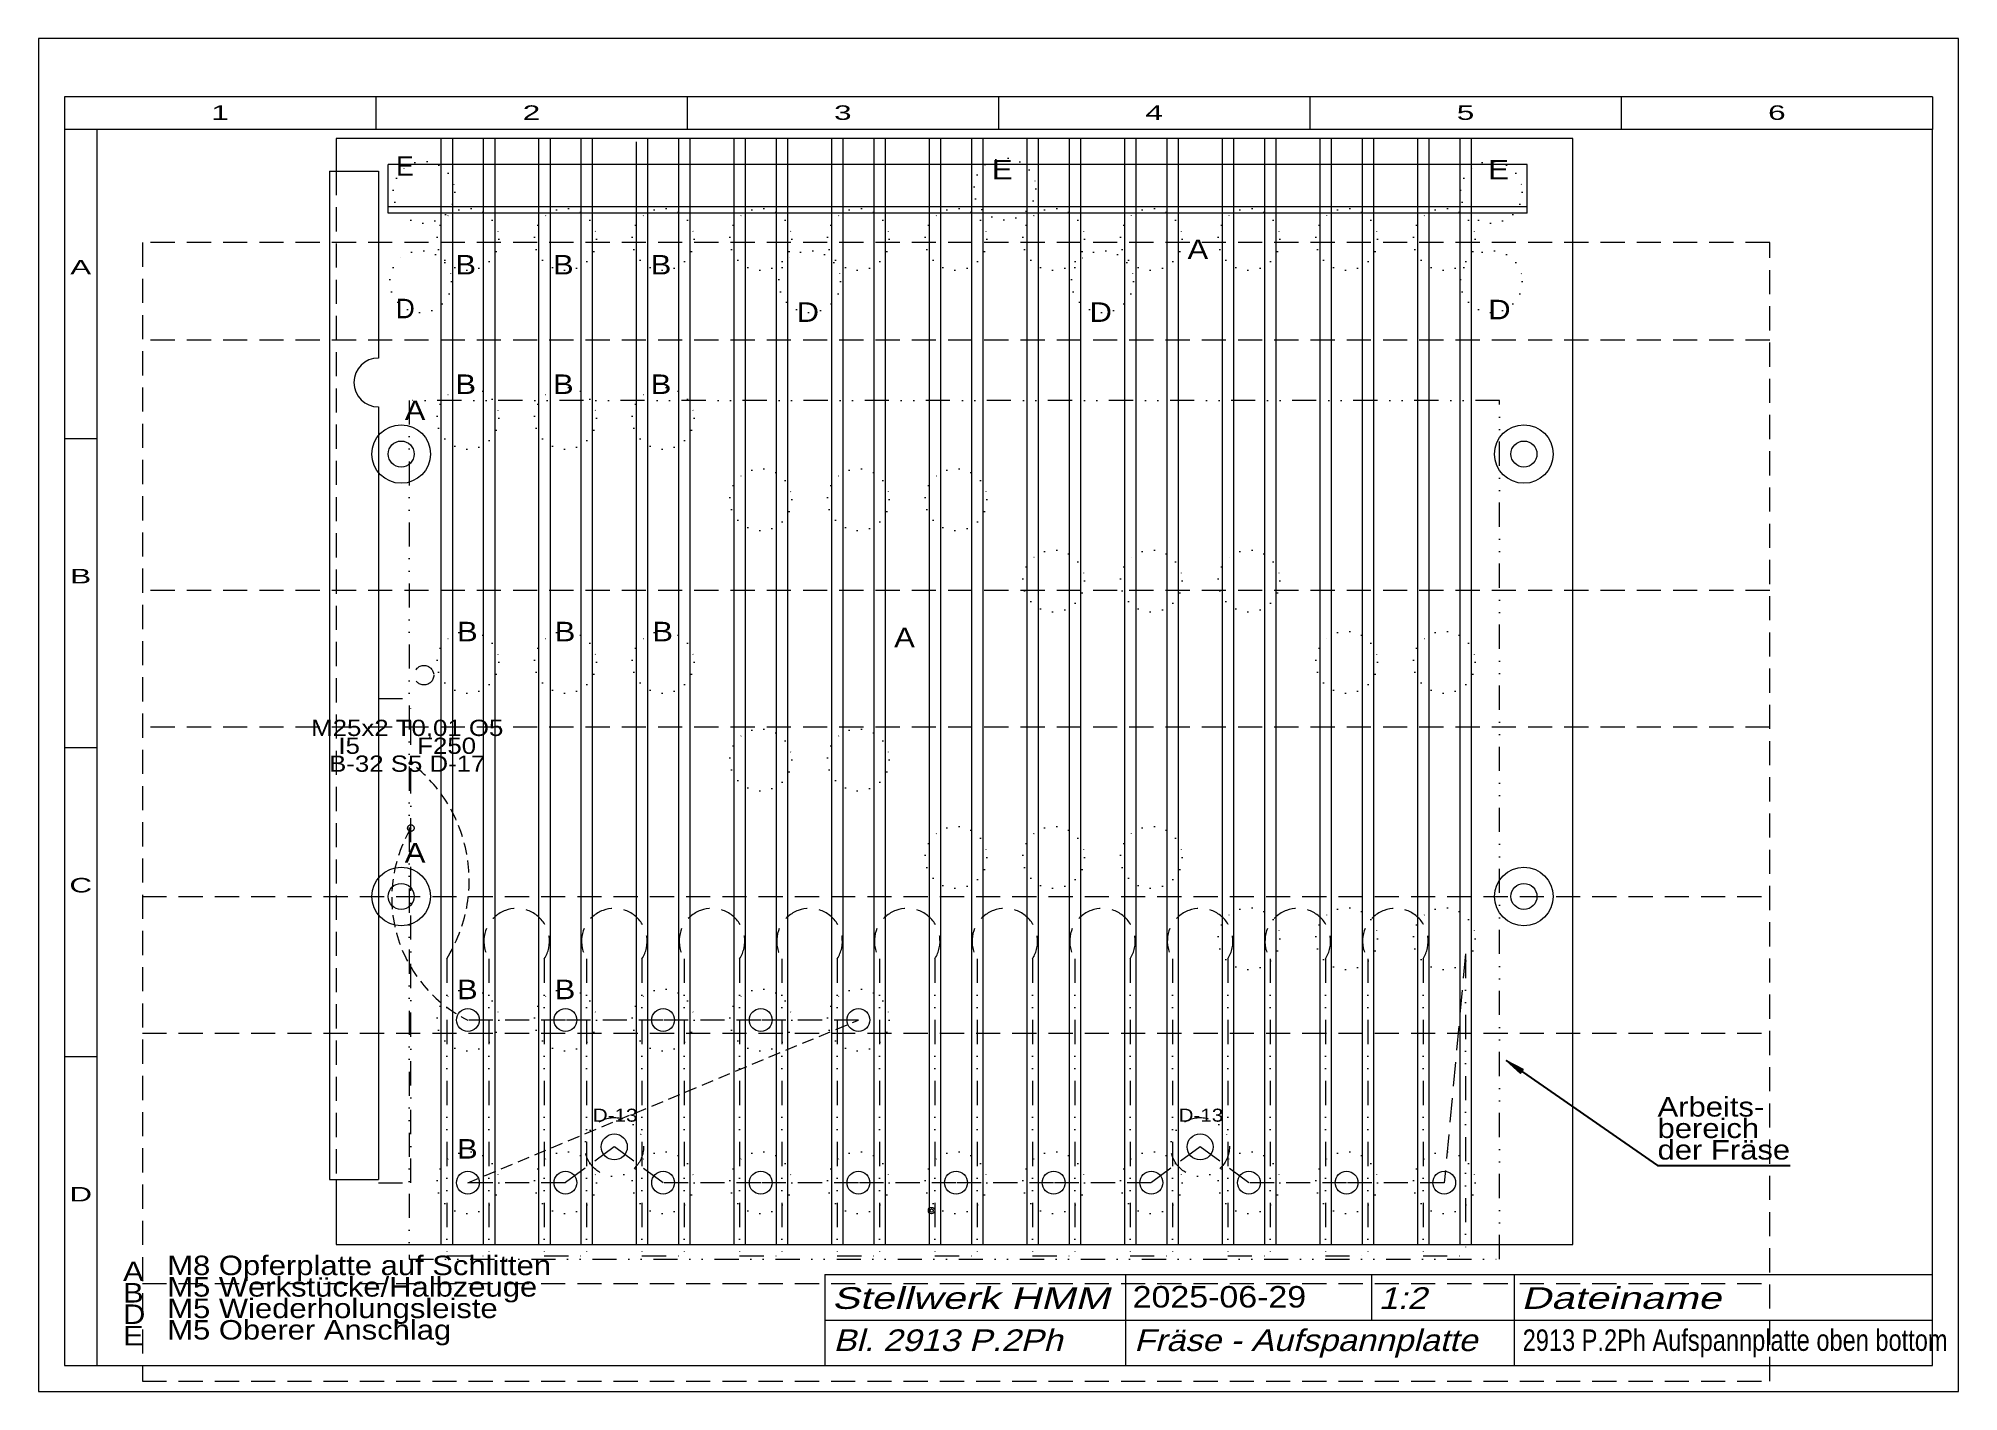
# Model space of a CAD drawing. Extents: x 2 to 592, y 2 to 418.
import ezdxf
from ezdxf.enums import TextEntityAlignment as Align

# ---------------------------------------------------------------- set-up
doc = ezdxf.new("R2010")
doc.units = 0
doc.header["$LTSCALE"] = 14.85
for name, pattern in [('DASHDOT', [1, 0.5, -0.25, 0, -0.25]), ('DASHED', [0.75, 0.5, -0.25]), ('DIVIDE', [1.25, 0.5, -0.25, 0, -0.25, 0, -0.25]), ('DOT', [0.25, 0, -0.25]), ('HIDDEN', [0.375, 0.25, -0.125]), ('PHANTOM', [2.5, 1.25, -0.25, 0.25, -0.25, 0.25, -0.25])]:
    doc.linetypes.add(name, pattern=pattern)
for name, color, linetype, lineweight in [('2913_0 Y-SCHLITTEN', 30, 'CONTINUOUS', 0), ('2913_1 AUFSPANNPLATTE', 7, 'CONTINUOUS', 18), ('2913_2P', 14, 'CONTINUOUS', 0), ('2913_2P~A', 5, 'CONTINUOUS', 0), ('2913__ FRÄSE - AUFSPANNPLATTE', 7, 'CONTINUOUS', 18), ('BESCHRIFTUNG', 7, 'CONTINUOUS', 25), ('STANDARD', 7, 'CONTINUOUS', 0)]:
    doc.layers.add(name, color=color, linetype=linetype, lineweight=lineweight)
doc.styles.add('Arial', font='arial.ttf')

# ---------------------------------------------------------------- blocks, each defined once
blk = doc.blocks.new('_A473170032', base_point=(452.98, 71.52))
at = {"layer": '2913_2P', "linetype": 'CONTINUOUS'}
blk.add_hatch(color=172, dxfattribs=at).paths.add_polyline_path([(458.31, 101.07), (452.98, 103.82), (457.42, 99.78)])
at = {"layer": '2913_2P', "color": 7, "linetype": 'CONTINUOUS', "lineweight": 25}
for p, q in [((452.98, 103.82), (499.51, 71.52)), ((499.51, 71.52), (540.23, 71.52))]:
    blk.add_line(p, q, dxfattribs=at)
at = {"layer": '2913_2P', "color": 172, "linetype": 'CONTINUOUS', "lineweight": 0}
for p, q in [((458.31, 101.07), (452.98, 103.82)), ((452.98, 103.82), (457.42, 99.78)), ((457.42, 99.78), (458.31, 101.07))]:
    blk.add_line(p, q, dxfattribs=at)

msp = doc.modelspace()

# ---------------------------------------------------------------- linework, layer by layer
at = {"layer": '2913_0 Y-SCHLITTEN', "linetype": 'DASHED'}
for p, q in [((533.95, 355.23), (33.95, 355.23)), ((33.95, 355.23), (33.95, 5.23)), ((533.95, 5.23), (533.95, 355.23)), ((533.95, 325.23), (33.95, 325.23)), ((533.95, 248.23), (33.95, 248.23)), ((533.95, 206.23), (33.95, 206.23)), ((33.95, 154.23), (533.95, 154.23)), ((33.95, 112.23), (533.95, 112.23)), ((33.95, 35.23), (533.95, 35.23)), ((33.95, 5.23), (533.95, 5.23))]:
    msp.add_line(p, q, dxfattribs=at)
at = {"layer": '2913_0 Y-SCHLITTEN', "color": 30, "linetype": 'DIVIDE', "lineweight": 20}
for p, q in [((450.94, 306.73), (115.94, 306.73)), ((115.94, 306.73), (115.94, 42.73)), ((450.94, 42.73), (450.94, 306.73)), ((115.94, 42.73), (450.94, 42.73))]:
    msp.add_line(p, q, dxfattribs=at)
at = {"layer": '2913_1 AUFSPANNPLATTE'}
for p, q in [((473.45, 387.23), (93.45, 387.23)), ((93.45, 387.23), (93.45, 377.23)), ((125.7, 387.23), (125.7, 47.23)), ((129.2, 387.23), (129.2, 47.23)), ((138.7, 387.23), (138.7, 47.23)), ((142.2, 387.23), (142.2, 47.23)), ((155.7, 387.23), (155.7, 47.23)), ((159.2, 387.23), (159.2, 47.23)), ((168.7, 387.23), (168.7, 47.23)), ((172.2, 387.23), (172.2, 47.23)), ((185.7, 386.23), (185.7, 47.23)), ((189.2, 387.23), (189.2, 47.23)), ((198.7, 387.23), (198.7, 47.23)), ((202.2, 387.23), (202.2, 47.23)), ((215.7, 387.23), (215.7, 47.23)), ((219.2, 387.23), (219.2, 47.23)), ((228.7, 387.23), (228.7, 47.23)), ((232.2, 387.23), (232.2, 47.23)), ((245.7, 387.23), (245.7, 47.23)), ((249.2, 387.23), (249.2, 47.23)), ((258.7, 387.23), (258.7, 47.23)), ((262.2, 387.23), (262.2, 47.23)), ((275.7, 387.23), (275.7, 47.23)), ((279.2, 387.23), (279.2, 47.23)), ((288.7, 387.23), (288.7, 47.23)), ((292.2, 387.23), (292.2, 47.23)), ((305.7, 387.23), (305.7, 47.23)), ((309.2, 387.23), (309.2, 47.23)), ((318.7, 387.23), (318.7, 47.23)), ((322.2, 387.23), (322.2, 47.23)), ((335.7, 387.23), (335.7, 47.23)), ((339.2, 387.23), (339.2, 47.23)), ((348.7, 387.23), (348.7, 47.23)), ((352.2, 387.23), (352.2, 47.23)), ((365.7, 387.23), (365.7, 47.23)), ((369.2, 387.23), (369.2, 47.23)), ((378.7, 387.23), (378.7, 47.23)), ((382.2, 387.23), (382.2, 47.23)), ((395.7, 387.23), (395.7, 47.23)), ((399.2, 387.23), (399.2, 47.23)), ((408.7, 387.23), (408.7, 47.23)), ((412.2, 387.23), (412.2, 47.23)), ((425.7, 387.23), (425.7, 47.23)), ((429.2, 387.23), (429.2, 47.23)), ((438.7, 387.23), (438.7, 47.23)), ((442.2, 387.23), (442.2, 47.23)), ((473.45, 47.23), (473.45, 387.23)), ((459.45, 379.23), (109.45, 379.23)), ((109.45, 364.23), (109.45, 379.23)), ((459.45, 364.23), (459.45, 379.23)), ((91.45, 377.23), (91.45, 67.23)), ((91.45, 377.23), (106.45, 377.23)), ((106.45, 377.23), (106.45, 319.73)), ((459.45, 366.23), (109.45, 366.23)), ((459.45, 364.23), (109.45, 364.23)), ((106.45, 304.73), (106.45, 67.23)), ((91.45, 67.23), (106.45, 67.23)), ((93.45, 67.23), (93.45, 47.23)), ((93.45, 47.23), (473.45, 47.23))]:
    msp.add_line(p, q, dxfattribs=at)
at = {"layer": '2913_1 AUFSPANNPLATTE', "linetype": 'DASHED'}
msp.add_line((93.45, 377.23), (93.45, 67.23), dxfattribs=at)
at = {"layer": '2913_1 AUFSPANNPLATTE', "linetype": 'DASHDOT'}
for p, q in [((106.45, 215.08), (116.45, 215.08)), ((116.45, 66.23), (116.45, 215.08)), ((106.45, 66.23), (116.45, 66.23))]:
    msp.add_line(p, q, dxfattribs=at)
at = {"layer": '2913_1 AUFSPANNPLATTE', "linetype": 'DOT'}
for centre in [(120.45, 370.73), (298.95, 371.73), (448.45, 370.73), (133.95, 356.23), (163.95, 356.23), (193.95, 356.23), (223.95, 356.23), (253.95, 356.23), (283.95, 356.23), (313.95, 356.23), (343.95, 356.23), (373.95, 356.23), (403.95, 356.23), (433.95, 356.23), (119.45, 343.23), (238.95, 343.23), (328.95, 343.23), (448.45, 343.23), (133.95, 301.23), (163.95, 301.23), (193.95, 301.23), (223.95, 276.23), (253.95, 276.23), (283.95, 276.23), (313.95, 251.23), (343.95, 251.23), (373.95, 251.23), (133.95, 226.23), (163.95, 226.23), (193.95, 226.23), (403.95, 226.23), (433.95, 226.23), (223.95, 196.23), (253.95, 196.23), (283.95, 166.23), (313.95, 166.23), (343.95, 166.23), (373.95, 141.23), (403.95, 141.23), (433.95, 141.23), (133.95, 116.23), (163.95, 116.23), (193.95, 116.23), (223.95, 116.23), (253.95, 116.23), (133.95, 66.23), (163.95, 66.23), (193.95, 66.23), (223.95, 66.23), (253.95, 66.23), (283.95, 66.23), (313.95, 66.23), (343.95, 66.23), (373.95, 66.23), (403.95, 66.23), (433.95, 66.23)]:
    msp.add_circle(centre, 9.5, dxfattribs=at)
at = {"layer": '2913_1 AUFSPANNPLATTE'}
for centre, radius in [((113.47, 290.23), 9), ((458.45, 290.23), 9), ((113.47, 290.23), 4), ((458.45, 290.23), 4), ((113.47, 154.23), 9), ((458.45, 154.23), 9), ((113.47, 154.23), 4), ((458.45, 154.23), 4)]:
    msp.add_circle(centre, radius, dxfattribs=at)
at = {"layer": '2913_1 AUFSPANNPLATTE', "linetype": 'DASHED'}
msp.add_circle((120.47, 222.23), 3, dxfattribs=at)
at = {"layer": '2913_1 AUFSPANNPLATTE'}
msp.add_arc((106.45, 312.23), 7.5, 90, 270, dxfattribs=at)
at = {"layer": '2913_2P', "linetype": 'DASHED'}
for p, q in [((440.45, 136.54), (433.95, 66.23)), ((163.95, 116.23), (133.95, 116.23)), ((193.95, 116.23), (163.95, 116.23)), ((223.95, 116.23), (193.95, 116.23)), ((253.95, 116.23), (223.95, 116.23)), ((178.95, 77.23), (163.95, 66.23)), ((193.95, 66.23), (178.95, 77.23)), ((358.95, 77.23), (343.95, 66.23)), ((373.95, 66.23), (358.95, 77.23)), ((163.95, 66.23), (133.95, 66.23)), ((223.95, 66.23), (193.95, 66.23)), ((253.95, 66.23), (223.95, 66.23)), ((283.95, 66.23), (253.95, 66.23)), ((313.95, 66.23), (283.95, 66.23)), ((343.95, 66.23), (313.95, 66.23)), ((403.95, 66.23), (373.95, 66.23)), ((433.95, 66.23), (403.95, 66.23))]:
    msp.add_line(p, q, dxfattribs=at)
at = {"layer": '2913_2P', "linetype": 'DIVIDE'}
for p, q in [((440.45, 136.54), (440.45, 43.73)), ((127.45, 135.04), (127.45, 43.73)), ((140.45, 135.04), (140.45, 43.73)), ((157.45, 135.04), (157.45, 43.73)), ((170.45, 135.04), (170.45, 43.73)), ((187.45, 135.04), (187.45, 43.73)), ((200.45, 135.04), (200.45, 43.73)), ((217.45, 135.04), (217.45, 43.73)), ((230.45, 135.04), (230.45, 43.73)), ((247.45, 135.04), (247.45, 43.73)), ((260.45, 135.04), (260.45, 43.73)), ((277.45, 135.04), (277.45, 43.73)), ((290.45, 135.04), (290.45, 43.73)), ((307.45, 135.04), (307.45, 43.73)), ((320.45, 135.04), (320.45, 43.73)), ((337.45, 135.04), (337.45, 43.73)), ((350.45, 135.04), (350.45, 43.73)), ((367.45, 135.04), (367.45, 43.73)), ((380.45, 135.04), (380.45, 43.73)), ((397.45, 135.04), (397.45, 43.73)), ((410.45, 135.04), (410.45, 43.73)), ((427.45, 135.04), (427.45, 43.73)), ((127.45, 43.73), (140.45, 43.73)), ((157.45, 43.73), (170.45, 43.73)), ((187.45, 43.73), (200.45, 43.73)), ((217.45, 43.73), (230.45, 43.73)), ((247.45, 43.73), (260.45, 43.73)), ((277.45, 43.73), (290.45, 43.73)), ((307.45, 43.73), (320.45, 43.73)), ((337.45, 43.73), (350.45, 43.73)), ((367.45, 43.73), (380.45, 43.73)), ((397.45, 43.73), (410.45, 43.73)), ((427.45, 43.73), (440.45, 43.73))]:
    msp.add_line(p, q, dxfattribs=at)
at = {"layer": '2913_2P', "linetype": 'HIDDEN'}
msp.add_line((133.95, 66.23), (253.95, 116.23), dxfattribs=at)
at = {"layer": '2913_2P', "linetype": 'PHANTOM'}
for centre, radius in [((116.45, 195.23), 0.5), ((116.45, 175.23), 1)]:
    msp.add_circle(centre, radius, dxfattribs=at)
at = {"layer": '2913_2P'}
for centre, radius in [((133.95, 116.23), 3.5), ((163.95, 116.23), 3.5), ((193.95, 116.23), 3.5), ((223.95, 116.23), 3.5), ((253.95, 116.23), 3.5), ((178.95, 77.23), 4), ((358.95, 77.23), 4), ((133.95, 66.23), 3.5), ((163.95, 66.23), 3.5), ((193.95, 66.23), 3.5), ((223.95, 66.23), 3.5), ((253.95, 66.23), 3.5), ((283.95, 66.23), 3.5), ((313.95, 66.23), 3.5), ((343.95, 66.23), 3.5), ((373.95, 66.23), 3.5), ((403.95, 66.23), 3.5), ((433.95, 66.23), 3.5)]:
    msp.add_circle(centre, radius, dxfattribs=at)
at = {"layer": '2913_2P', "linetype": 'HIDDEN'}
for centre, radius, start, end in [((88.99, 159.11), 45.37, 327.94816, 412.76433), ((152.52, 153.83), 41.94, 149.3291, 243.71268)]:
    msp.add_arc(centre, radius, start, end, dxfattribs=at)
at = {"layer": '2913_2P', "linetype": 'DASHED'}
for centre in [(148.95, 140.46), (178.95, 140.46), (208.95, 140.46), (238.95, 140.46), (268.95, 140.46), (298.95, 140.46), (328.95, 140.46), (358.95, 140.46), (388.95, 140.46), (418.95, 140.46)]:
    msp.add_arc(centre, 10.08, 327.45693, 572.54307, dxfattribs=at)
at = {"layer": '2913_2P~A', "linetype": 'DIVIDE'}
for centre in [(178.95, 77.23), (358.95, 77.23)]:
    msp.add_circle(centre, 9, dxfattribs=at)
at = {"layer": '2913__ FRÄSE - AUFSPANNPLATTE'}
for radius in [1, 0.5]:
    msp.add_circle((276.45, 57.65), radius, dxfattribs=at)
at = {"layer": 'STANDARD'}
for p, q in [((592, 418), (2, 418)), ((2, 418), (2, 2)), ((592, 2), (592, 418)), ((584, 400), (10, 400)), ((10, 400), (10, 390)), ((105.67, 400), (105.67, 390)), ((201.33, 400), (201.33, 390)), ((297, 400), (297, 390)), ((392.67, 400), (392.67, 390)), ((488.33, 400), (488.33, 390)), ((584, 400), (584, 390)), ((10, 390), (10, 10)), ((20, 390), (10, 390)), ((20, 390), (20, 10)), ((584, 390), (20, 390)), ((584, 10), (584, 390)), ((10, 295), (20, 295)), ((10, 200), (20, 200)), ((10, 105), (20, 105)), ((10, 10), (20, 10)), ((20, 10), (584, 10)), ((2, 2), (592, 2))]:
    msp.add_line(p, q, dxfattribs=at)
at = {"layer": 'STANDARD', "lineweight": 0}
for p, q in [((243.64, 38), (584, 38)), ((243.64, 38), (243.64, 10)), ((336.04, 38), (336.04, 10)), ((411.64, 38), (411.64, 24)), ((455.43, 38), (455.43, 10)), ((243.64, 24), (584, 24))]:
    msp.add_line(p, q, dxfattribs=at)

# ---------------------------------------------------------------- block references
at = {"layer": '2913_2P'}
msp.add_blockref('_A473170032', (452.98, 71.52), dxfattribs=at)

# ---------------------------------------------------------------- texts
at = {"layer": '2913_0 Y-SCHLITTEN', "linetype": 'DASHED', "insert": (499.51, 73.26), "char_height": 6, "attachment_point": 7, "line_spacing_factor": 0.66, "style": 'Arial'}
msp.add_mtext('\\W1.135040;Arbeits-\\Pbereich\\Pder Fräse', dxfattribs=at)
at = {"layer": '2913_2P', "insert": (115.33, 200.51), "char_height": 5, "attachment_point": 5, "line_spacing_factor": 0.66, "style": 'Arial'}
msp.add_mtext('\\W1.135091;M25x2 T0,01 O5\\PI5        F250\\PB-32 S5 D-17', dxfattribs=at)
at = {"layer": '2913_2P~A', "linetype": 'HIDDEN', "style": 'Arial', "width": 1.135067}
for p in [(172.33, 84.98), (352.33, 84.98)]:
    msp.add_text('D-13', height=4, dxfattribs=at).set_placement(p)
at = {"layer": 'BESCHRIFTUNG', "style": 'Arial'}
for s, width, p in [('E', 0.973041, (111.89, 375.76)), ('E', 1.134916, (294.99, 374.65)), ('E', 1.134916, (447.49, 374.65)), ('A', 1.134916, (355.09, 350.17)), ('B', 1.134916, (130.12, 345.42)), ('B', 1.134916, (160.12, 345.42)), ('B', 1.134916, (190.12, 345.42)), ('D', 0.972763, (111.77, 331.96)), ('D', 1.134937, (234.99, 330.85)), ('D', 1.134937, (324.99, 330.85)), ('D', 1.134937, (447.49, 331.65)), ('B', 1.134916, (130.12, 308.68)), ('B', 1.134916, (160.12, 308.68)), ('B', 1.134916, (190.12, 308.68)), ('A', 1.134916, (114.57, 300.64)), ('B', 1.134916, (130.63, 232.65)), ('B', 1.134916, (160.63, 232.65)), ('B', 1.134916, (190.63, 232.65)), ('A', 1.134916, (264.94, 230.85)), ('A', 1.134916, (114.57, 164.64)), ('B', 1.134916, (130.63, 122.64)), ('B', 1.134916, (160.63, 122.64)), ('B', 1.134916, (130.63, 73.64))]:
    msp.add_text(s, height=6, dxfattribs=dict(at, width=width)).set_placement(p)
at = {"layer": 'BESCHRIFTUNG', "style": 'Arial', "oblique": 15}
for s, width, p in [('Stellwerk HMM', 1.365378, (245.83, 34.08)), ('1:2', 1.134865, (413.83, 34.08)), ('Dateiname', 1.365343, (457.62, 34.08)), ('Bl. 2913 P.2Ph', 1.134938, (246.27, 21.12)), ('Fräse - Aufspannplatte', 1.121609, (338.67, 21.12))]:
    msp.add_text(s, height=6.65, dxfattribs=dict(at, width=width)).set_placement(p, align=Align.TOP_LEFT)
at = {"layer": 'BESCHRIFTUNG', "style": 'Arial'}
for s, width, p in [('2025-06-29', 1.130203, (338.23, 34.45)), ('2913 P.2Ph Aufspannplatte oben bottom', 0.786049, (458.06, 21.12))]:
    msp.add_text(s, height=6.6, dxfattribs=dict(at, width=width)).set_placement(p, align=Align.TOP_LEFT)
at = {"layer": 'BESCHRIFTUNG', "char_height": 6, "attachment_point": 7, "line_spacing_factor": 0.66, "style": 'Arial'}
for s, insert in [('\\W1.134916;A\\PB\\PD\\PE', (28, 16.19)), ('\\W1.135076;M8 Opferplatte auf Schlitten\\PM5 Werkstücke/Halbzeuge\\PM5 Wiederholungsleiste\\PM5 Oberer Anschlag', (41.59, 16.19))]:
    msp.add_mtext(s, dxfattribs=dict(at, insert=insert))
at = {"layer": 'STANDARD', "style": 'Arial'}
for s, width, p in [('1', 1.547923, (57.83, 392.95)), ('2', 1.547922, (153.5, 392.95)), ('3', 1.547923, (249.17, 392.95)), ('4', 1.547923, (344.83, 392.95)), ('5', 1.547922, (440.5, 392.95)), ('6', 1.547923, (536.17, 392.95)), ('A', 1.547987, (15, 345.45)), ('B', 1.547987, (15, 250.45)), ('C', 1.548103, (15, 155.45)), ('D', 1.548104, (15, 60.45))]:
    msp.add_text(s, height=4.46, dxfattribs=dict(at, width=width)).set_placement(p, align=Align.CENTER)

doc.saveas('drawing.dxf')
